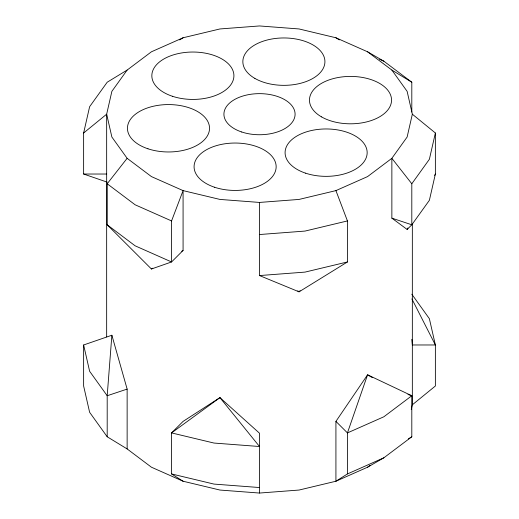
<?xml version="1.0" encoding="UTF-8"?>
<svg xmlns="http://www.w3.org/2000/svg" width="519" height="519" viewBox="0 0 519 519"><rect width="100%" height="100%" fill="white"/><g stroke="black" fill="none" stroke-linecap="round" stroke-linejoin="round"><path stroke-width="0.78" d="M107.193 436.771L89.618 412.281L83.63 386.006L83.63 344.973L111.87 335.235L107.193 395.744L107.193 436.771L127.136 448.929L151.425 467.204L183.077 481.23L219.939 490.046L259.5 493.05L299.061 490.046L335.923 481.23L367.575 467.204L383.859 457.803L411.807 436.771L411.807 395.744L367.575 374.796L335.923 421.396L335.923 481.23L347.438 473.938L383.859 457.803M107.29 182.182L83.63 174.027L83.63 132.994L89.618 106.719L107.193 82.229L127.136 70.071L151.425 51.796L183.077 37.77L219.939 28.954L259.5 25.95L299.061 28.954L335.923 37.77L367.575 51.796L383.859 61.197L411.807 82.229L411.807 111.994M367.575 51.796L391.864 70.071L407.13 91.35L412.339 114.193L407.13 137.029L391.864 158.314L367.575 176.59L335.923 190.609L299.061 199.426L259.5 202.436L219.939 199.426L183.077 190.609L151.425 176.59L127.136 158.314L111.87 137.029L106.661 114.193L111.87 91.35L127.136 70.071M412.339 114.193L435.37 132.994L429.382 159.275L411.807 183.765L411.807 224.792L407.13 229.443L391.864 218.142L391.864 158.314L411.807 183.765M435.37 132.994L435.37 174.027L429.382 200.302L411.807 224.792L391.864 218.142M411.262 409.536L412.339 404.807L412.339 224.253M107.193 224.792L135.141 245.824L171.562 261.959L171.562 220.932L183.077 190.609L183.077 250.443L171.562 261.959L151.425 268.998L107.193 224.792L107.193 183.765L127.136 158.314M407.13 229.443L407.869 228.003M434.637 175.461L435.37 174.027M300.125 290.64L299.061 291.84L259.5 275.563L259.5 202.436M83.63 132.994L106.661 114.193L106.661 336.876M412.339 404.807L435.37 386.006L435.37 344.973L429.382 318.698L411.807 294.208M367.575 467.204L370.131 465.284M179.691 39.918L183.077 37.77M335.923 190.609L347.438 220.932L347.438 261.959L299.061 291.84L297.763 290.867M408.369 438.866L411.807 436.771M151.425 268.998L152.8 268.193M181.702 251.248L183.077 250.443M111.87 335.235L127.136 389.094L107.193 395.744L89.618 371.254L83.63 344.973M347.438 220.932L305.016 231.072L259.5 234.536M347.438 261.959L305.016 272.105L259.5 275.563M83.63 174.027L106.661 174.027M259.5 487.542L213.984 484.084L171.562 473.938L171.562 432.911L183.077 421.396L219.939 397.632L259.5 433.216L259.5 493.05M407.973 394.466L411.807 395.744L383.859 416.776L347.438 432.911L347.438 473.938M379.486 59.263L383.859 61.197M171.562 220.932L135.141 204.797L107.193 183.765M372.434 377.657L367.575 374.796L347.438 432.911L335.923 421.396M391.864 70.071L411.807 82.229M335.923 37.77L339.309 39.918M171.562 473.938L183.077 481.23M411.898 298.918L435.37 344.973L412.339 344.973L411.814 339.355M127.136 389.094L127.136 448.929M219.939 397.632L171.562 432.911L213.984 443.051L259.5 446.515L219.939 397.632M241.705 131.988A35.59 20.552 0 0 0 295.09 114.193A35.59 20.552 0 0 0 241.705 96.398A35.59 20.552 0 0 0 241.705 131.988M305.6 173.171A41.033 23.692 0 0 0 367.16 152.657A41.033 23.692 0 0 0 305.6 132.137A41.033 23.692 0 0 0 305.6 173.171M321.488 116.866A41.033 23.692 0 0 0 390.145 106.246A41.033 23.692 0 0 0 339.887 77.227A41.033 23.692 0 0 0 321.488 116.866M254.868 78.401A41.033 23.692 0 0 0 323.525 67.781A41.033 23.692 0 0 0 273.266 38.763A41.033 23.692 0 0 0 254.868 78.401M214.594 187.249A41.033 23.692 0 0 0 276.153 166.735A41.033 23.692 0 0 0 214.594 146.215A41.033 23.692 0 0 0 214.594 187.249M147.973 148.791A41.033 23.692 0 0 0 209.533 128.271A41.033 23.692 0 0 0 147.973 107.751A41.033 23.692 0 0 0 147.973 148.791M172.36 96.249A41.033 23.692 0 0 0 233.913 75.729A41.033 23.692 0 0 0 172.36 55.209A41.033 23.692 0 0 0 172.36 96.249"/></g></svg>
